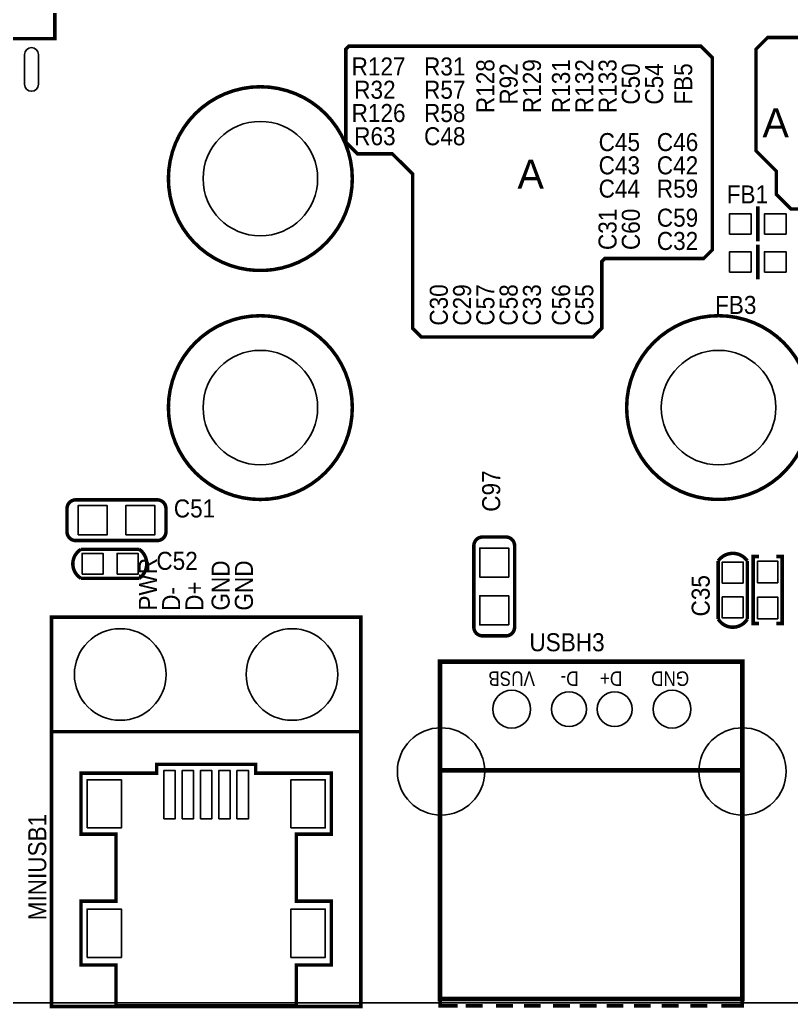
# Model space of a CAD drawing. Extents: x -36 to 186, y -9 to 157.
# Drawn here: x 95.5 to 129.17, y -0.23 to 42.94 of the extents above; entities that cross this region are included whole.
import ezdxf

# ---------------------------------------------------------------- set-up
doc = ezdxf.new("R2010")
doc.units = 0
for name, color, linetype in [('BG_OUTLINE', 4, 'CONTINUOUS'), ('BG_SILKSCREEN_TOP', 2, 'CONTINUOUS'), ('PG_SILKSCREEN_TOP', 13, 'CONTINUOUS'), ('PIN_BOTTOM', 15, 'CONTINUOUS'), ('PIN_TOP', 14, 'CONTINUOUS'), ('RD_SILKSCREEN_TOP', 16, 'CONTINUOUS')]:
    doc.layers.add(name, color=color, linetype=linetype)

msp = doc.modelspace()

# ---------------------------------------------------------------- linework, layer by layer
at = {"layer": 'BG_OUTLINE'}
msp.add_lwpolyline([(4, 0), (175.9999, 0, 0.414214), (179.9999, 4), (179.9999, 126, 0.414214), (175.9999, 130), (4, 130, 0.414214), (0, 126), (0, 4, 0.414215)], format="xyb", close=True, dxfattribs=at)
at = {"layer": 'BG_SILKSCREEN_TOP', "const_width": 0.1524}
msp.add_lwpolyline([(135.89, 34.671), (129.159, 34.671), (128.524, 35.306), (128.524, 36.322), (127.635, 37.211), (127.635, 41.656), (128.143, 42.164), (130.048, 42.164)], dxfattribs=at)
msp.add_lwpolyline([(110.109, 41.783), (125.222, 41.783), (125.73, 41.275), (125.73, 32.893), (125.349, 32.512), (121.031, 32.512), (120.904, 32.385), (120.904, 29.464), (120.523, 29.083), (113.03, 29.083), (112.649, 29.464), (112.649, 36.195), (111.76, 37.084), (110.236, 37.084), (109.728, 37.592), (109.728, 41.656), (109.855, 41.783)], close=True, dxfattribs=at)
at = {"layer": 'PG_SILKSCREEN_TOP', "const_width": 0.1524}
for points in [[(91.44, 42.1132), (97.028, 42.1132), (97.028, 45.1612), (91.44, 45.1612)], [(96.8845, -0.1554), (110.3845, -0.1554), (110.3845, 16.8445), (96.8845, 16.8445)], [(98.1735, 10.0355), (101.4755, 10.0355), (101.4755, 10.4165), (105.7935, 10.4165), (105.7935, 10.0355), (109.0955, 10.0355), (109.0955, 7.3685), (107.5715, 7.3685), (107.5715, 4.4475), (109.0955, 4.4475), (109.0955, 1.6535), (107.5715, 1.6535), (107.5715, -0.1245), (99.6975, -0.1245), (99.6975, 1.6535), (98.1735, 1.6535), (98.1735, 4.4475), (99.6975, 4.4475), (99.6975, 7.3685), (98.1735, 7.3685)]]:
    msp.add_lwpolyline(points, close=True, dxfattribs=at)
for points in [[(110.0132, 35.9999, 1), (101.986782, 35.999905, 1)], [(110.0132, 25.9999, 1), (101.986782, 25.999894, 1)], [(130.0132, 25.9999, 1), (121.986804, 25.999894, 1)], [(98.171, 19.812), (100.711, 19.812, -0.520877), (100.711, 18.542), (98.171, 18.542, -0.559817)], [(125.984, 16.764), (125.984, 19.304, -0.520877), (127.254, 19.304), (127.254, 16.764, -0.559817)]]:
    msp.add_lwpolyline(points, format="xyb", close=True, dxfattribs=at)
at = {"layer": 'PG_SILKSCREEN_TOP'}
for points, const_width in [([(127.7137, 33.2588), (127.7137, 34.7828)], 0.1524), ([(127.7112, 31.5976), (127.7112, 33.1216)], 0.1524), ([(101.4984, 21.971), (97.9424, 21.971)], 0.1524), ([(97.9424, 20.193), (101.4984, 20.193)], 0.1524), ([(115.3185, 19.9669), (115.3185, 16.4109)], 0.1524), ([(117.0965, 16.4109), (117.0965, 19.9669)], 0.1524), ([(127.762, 16.5735), (127.508, 16.5735), (127.508, 19.4945), (127.762, 19.4945)], 0.1524), ([(128.524, 16.5735), (128.778, 16.5735), (128.778, 19.4945), (128.524, 19.4945)], 0.1524), ([(127.0431, 10.1117), (127.0431, 14.8996), (113.8351, 14.8996), (113.8351, 0.1676), (127.0431, 0.1676), (127.0431, 10.122), (127.0025, 10.1625), (113.9215, 10.1625)], 0.2032), ([(96.8845, 11.8445), (110.3845, 11.8445)], 0.1524), ([(114.6073, -0.1245), (113.8453, -0.1245), (113.8453, 0.1803)], 0.1524), ([(127.0279, 0.1803), (127.0279, -0.1245), (126.1135, -0.1245)], 0.1524), ([(115.6995, -0.1245), (114.9629, -0.1245)], 0.1524), ([(117.0203, -0.1245), (116.2837, -0.1245)], 0.1524), ([(118.2395, -0.1245), (117.5029, -0.1245)], 0.1524), ([(119.5095, -0.1245), (118.7729, -0.1245)], 0.1524), ([(120.6779, -0.1245), (119.9413, -0.1245)], 0.1524), ([(121.8463, -0.1245), (121.1097, -0.1245)], 0.1524), ([(123.0401, -0.1245), (122.3035, -0.1245)], 0.1524), ([(124.2593, -0.1245), (123.5227, -0.1245)], 0.1524), ([(125.5039, -0.1245), (124.7673, -0.1245)], 0.1524)]:
    msp.add_lwpolyline(points, dxfattribs=dict(at, const_width=const_width))
at = {"layer": 'PG_SILKSCREEN_TOP', "const_width": 0.1524}
for points in [[(97.9424, 20.193, -0.414214), (97.5614, 20.574), (97.5614, 21.59, -0.414214), (97.9424, 21.971)], [(101.4984, 21.971, -0.414214), (101.8794, 21.59), (101.8794, 20.574, -0.414214), (101.4984, 20.193)], [(115.3185, 19.9669, -0.414214), (115.6995, 20.3479), (116.7155, 20.3479, -0.414255), (117.0965, 19.9669)], [(117.0965, 16.4109, -0.414214), (116.7155, 16.0299), (115.6995, 16.0299, -0.414173), (115.3185, 16.4109)]]:
    msp.add_lwpolyline(points, format="xyb", dxfattribs=at)
at = {"layer": 'PIN_BOTTOM'}
for centre, radius in [((106, 35.9999), 2.5), ((106, 25.9999), 2.5), ((126, 25.9999), 2.5), ((99.8845, 14.3445), 2), ((107.3845, 14.3445), 2), ((116.9695, 12.8295), 0.8255), ((119.4739, 12.8295), 0.762), ((121.4678, 12.8295), 0.762), ((123.9697, 12.8295), 0.8255), ((113.8859, 10.1117), 1.905), ((127.0431, 10.1117), 1.905)]:
    msp.add_circle(centre, radius, dxfattribs=at)
at = {"layer": 'PIN_TOP'}
msp.add_lwpolyline([(96.3168, 41.4147), (96.3168, 40.1193, -1), (95.7072, 40.1193), (95.7072, 41.4147, -1)], format="xyb", close=True, dxfattribs=at)
for points in [[(126.4818, 33.5763), (126.4818, 34.4653), (127.4216, 34.4653), (127.4216, 33.5763)], [(128.0058, 33.5763), (128.0058, 34.4653), (128.9456, 34.4653), (128.9456, 33.5763)], [(126.4793, 31.9151), (126.4793, 32.8041), (127.4191, 32.8041), (127.4191, 31.9151)], [(128.0033, 31.9151), (128.0033, 32.8041), (128.9431, 32.8041), (128.9431, 31.9151)], [(98.044, 20.447), (98.044, 21.717), (99.314, 21.717), (99.314, 20.447)], [(100.1268, 20.447), (100.1268, 21.717), (101.3968, 21.717), (101.3968, 20.447)], [(116.8425, 18.5953), (115.5725, 18.5953), (115.5725, 19.8653), (116.8425, 19.8653)], [(98.2218, 18.7198), (98.2218, 19.6342), (99.1362, 19.6342), (99.1362, 18.7198)], [(99.7458, 18.7198), (99.7458, 19.6342), (100.6602, 19.6342), (100.6602, 18.7198)], [(127.0762, 18.3388), (126.1618, 18.3388), (126.1618, 19.2532), (127.0762, 19.2532)], [(128.5875, 18.3515), (127.6985, 18.3515), (127.6985, 19.2913), (128.5875, 19.2913)], [(116.8425, 16.5125), (115.5725, 16.5125), (115.5725, 17.7825), (116.8425, 17.7825)], [(127.0762, 16.8148), (126.1618, 16.8148), (126.1618, 17.7292), (127.0762, 17.7292)], [(128.5875, 16.7767), (127.6985, 16.7767), (127.6985, 17.7165), (128.5875, 17.7165)], [(101.7806, 8.0403), (101.7806, 10.1485), (102.2886, 10.1485), (102.2886, 8.0403)], [(102.5804, 8.0403), (102.5804, 10.1485), (103.0884, 10.1485), (103.0884, 8.0403)], [(103.3805, 8.0403), (103.3805, 10.1485), (103.8885, 10.1485), (103.8885, 8.0403)], [(104.1806, 8.0403), (104.1806, 10.1485), (104.6886, 10.1485), (104.6886, 8.0403)], [(104.9804, 8.0403), (104.9804, 10.1485), (105.4884, 10.1485), (105.4884, 8.0403)], [(98.4351, 7.6403), (98.4351, 9.7485), (99.9337, 9.7485), (99.9337, 7.6403)], [(107.3353, 7.6403), (107.3353, 9.7485), (108.8339, 9.7485), (108.8339, 7.6403)], [(98.4351, 1.9903), (98.4351, 4.0985), (99.9337, 4.0985), (99.9337, 1.9903)], [(107.3353, 1.9903), (107.3353, 4.0985), (108.8339, 4.0985), (108.8339, 1.9903)]]:
    msp.add_lwpolyline(points, close=True, dxfattribs=at)
for centre, radius in [((106, 35.9999), 2.5), ((106, 25.9999), 2.5), ((126, 25.9999), 2.5), ((99.8845, 14.3445), 2), ((107.3845, 14.3445), 2), ((116.9695, 12.8295), 0.8255), ((119.4739, 12.8295), 0.762), ((121.4678, 12.8295), 0.762), ((123.9697, 12.8295), 0.8255), ((113.8859, 10.1117), 1.905), ((127.0431, 10.1117), 1.905)]:
    msp.add_circle(centre, radius, dxfattribs=at)

# ---------------------------------------------------------------- texts
at = {"layer": 'PG_SILKSCREEN_TOP', "width": 1.02}
for p in [(127.9144, 37.8037), (117.221, 35.56)]:
    msp.add_text('A', height=1.27, dxfattribs=at).set_placement(p)
at = {"layer": 'PG_SILKSCREEN_TOP'}
for s, height, rotation, width, p in [('PWR', 0.7874, 90, 0.935484, (101.484, 17.1348)), ('GND', 0.7874, 90, 0.935484, (104.659, 17.1348)), ('GND', 0.7874, 90, 0.935484, (105.675, 17.1348)), ('D+', 0.7874, 90, 0.935484, (103.516, 17.1221)), ('D-', 0.7874, 90, 0.935484, (102.5, 17.1221)), ('VUSB', 0.635, 180, 0.88, (117.9855, 14.4805)), ('D-', 0.635, 180, 0.88, (119.8905, 14.4805)), ('D+', 0.635, 180, 0.88, (121.7955, 14.4805)), ('GND', 0.635, 180, 0.88, (124.7165, 14.4805))]:
    msp.add_text(s, height=height, rotation=rotation, dxfattribs=dict(at, width=width)).set_placement(p)
at = {"layer": 'RD_SILKSCREEN_TOP', "width": 0.935484}
for s, p in [('R127', (109.982, 40.5045)), ('R31', (113.1443, 40.5045)), ('R32', (110.0963, 39.4885)), ('R57', (113.1443, 39.4885)), ('R126', (109.982, 38.4725)), ('R58', (113.1443, 38.4725)), ('R63', (110.0963, 37.4565)), ('C48', (113.1443, 37.4565)), ('C45', (120.7643, 37.2025)), ('C46', (123.3043, 37.2025)), ('C43', (120.7643, 36.1865)), ('C42', (123.3043, 36.1865)), ('C44', (120.7643, 35.1705)), ('R59', (123.3043, 35.1705)), ('FB1', (126.3523, 34.9165)), ('C59', (123.3043, 33.9005)), ('C32', (123.3043, 32.8845)), ('FB3', (125.8443, 30.0905)), ('C51', (102.2223, 21.2005)), ('C52', (101.4603, 18.9145)), ('USBH3', (117.7417, 15.3585))]:
    msp.add_text(s, height=0.7874, dxfattribs=at).set_placement(p)
for s, p in [('R128', (116.2135, 38.862)), ('R129', (118.2455, 38.862)), ('R131', (119.5155, 38.862)), ('R132', (120.5315, 38.862)), ('R133', (121.5475, 38.862)), ('R92', (117.2295, 39.2303)), ('C50', (122.5635, 39.2303)), ('C54', (123.5795, 39.2303)), ('FB5', (124.8495, 39.2303)), ('C31', (121.5475, 32.8803)), ('C60', (122.5635, 32.8803)), ('C30', (114.1815, 29.5783)), ('C29', (115.1975, 29.5783)), ('C57', (116.2135, 29.5783)), ('C58', (117.2295, 29.5783)), ('C33', (118.2455, 29.5783)), ('C56', (119.5155, 29.5783)), ('C55', (120.5315, 29.5783)), ('C97', (116.4675, 21.4503)), ('C35', (125.6115, 16.8783)), ('MINIUSB1', (96.6555, 3.6068))]:
    msp.add_text(s, height=0.7874, rotation=90, dxfattribs=at).set_placement(p)

doc.saveas('drawing.dxf')
